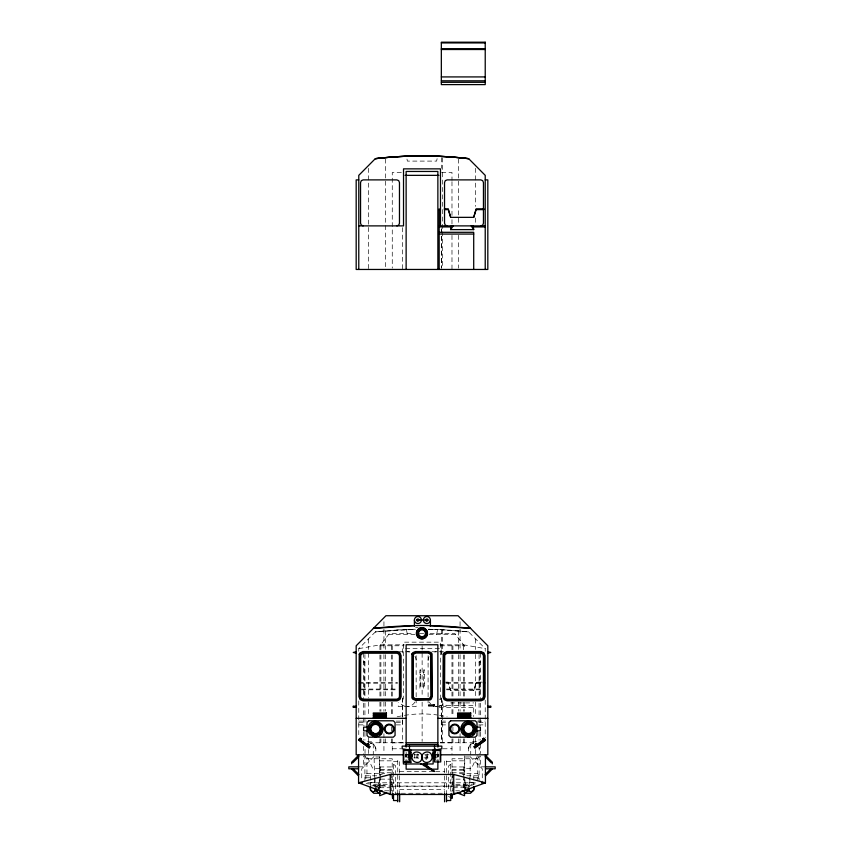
<?xml version="1.0" encoding="UTF-8"?>
<svg xmlns="http://www.w3.org/2000/svg" width="844" height="844" viewBox="0 0 844 844"><rect width="100%" height="100%" fill="white"/><g stroke="black" fill="none" stroke-linecap="round" stroke-linejoin="round"><path stroke-width="0.63" stroke-dasharray="4.22 3.17" d="M468.388 748.776L469.981 744.946L473.8 743.353A5.412 5.412 0 0 0 468.388 748.776L468.388 753.597M437.108 158.661L436.622 161.098L407.378 161.098L406.892 158.661M436.622 634.393L437.593 629.519L468.694 631.966L485.226 648.646L485.226 651.262M445.664 682.923L448.259 682.923L450.685 690.645L473.706 690.645L476.132 682.11L482.631 682.11M473.706 690.645L476.132 682.923L485.226 682.923M417.369 754.03L416.672 756.857L417.369 759.684M418.329 754.536L417.759 756.857L418.329 759.178M425.671 759.178L426.241 756.857L425.671 754.536M426.631 759.684L427.328 756.857L426.631 754.03M477.398 755.791L471.469 768.536L464.538 768.536M468.631 786.998L470.361 785.532L472.534 785.848M379.958 649.711L379.958 645.776L389.401 633.475L414.267 633.475M464.538 755.791L464.538 775.794L479.582 775.794L477.293 773.494L477.293 758.756L479.582 755.791M358.774 651.262L358.774 648.646L375.306 631.966L415.501 629.308M373.976 756.551L361.728 768.8L361.728 780.257M364.661 755.791L366.95 758.756L366.95 773.494L364.661 775.794L379.705 775.794L379.705 755.791M450.728 764.231L448.618 765.867L448.618 773.484M376.245 786.808L379.705 784.656L392.207 784.656M464.538 786.429L465.804 785.838L465.804 779.867M371.708 785.848L379.705 785.426M358.774 648.646L380.718 644.742M456.256 785.954L477.831 783.622M401.354 172.482L392.26 172.482L392.26 268.149M441.591 172.482L451.983 172.482L451.983 180.352M415.617 627.345L418.086 627.345M419.5 633.475L424.743 633.475M429.976 633.475L454.842 633.475L464.284 645.776L464.284 649.711M388.683 634.414L415.005 634.393M428.995 634.393L455.56 634.414M380.676 644.837L404.36 644.837M439.882 644.837L463.567 644.837M379.958 645.776L403.949 645.776M440.294 645.776L464.284 645.776M398.231 651.747L411.028 651.747M431.928 651.747L446.012 651.747M363.469 661.559L364.924 661.559M479.075 661.559L480.531 661.559M363.469 662.624L364.924 662.624M479.075 662.624L480.531 662.624M419.932 672.214L420.66 672.214M423.582 672.214L424.31 672.214M419.932 674.525L420.66 674.525M423.582 674.525L424.31 674.525M445.664 682.11L448.259 682.11L450.685 690.645M358.774 682.49L397.492 682.49M446.508 682.49L485.226 682.49M358.774 683.218L397.492 683.218M446.508 683.218L485.226 683.218M419.932 683.745L420.66 683.745M423.582 683.745L424.31 683.745M419.932 686.056L420.66 686.056M423.582 686.056L424.31 686.056M361.359 689.073L397.492 689.073M446.508 689.073L482.641 689.073M361.359 689.801L397.492 689.801M446.508 689.801L482.641 689.801M439.175 699.18L441.581 699.18M450.685 702.915L473.706 702.915M439.175 705.595L473.706 705.595L473.706 716.535M435.768 706.512L446.012 706.512L446.012 702.609M439.175 707.356L473.706 707.356M358.774 721.114L366.518 721.114M396.205 721.114L402.662 721.114M441.338 721.114L447.795 721.114M477.482 721.114L485.226 721.114M358.774 722.58L365.23 722.58M396.205 722.58L402.662 722.58M441.338 722.58L447.795 722.58M478.77 722.58L485.226 722.58M358.774 724.89L365.23 724.89M396.205 724.89L402.662 724.89L402.662 697.904M441.338 724.89L447.795 724.89M478.77 724.89L485.226 724.89M367.383 741.781L372.299 741.781L373.27 742.752L373.27 754.8M476.617 741.781L471.701 741.781L470.73 742.752L470.73 754.8M368.364 742.752L403.949 742.752M440.294 742.752L475.636 742.752M392.26 742.836L403.949 742.836M440.294 742.836L451.983 742.836M392.26 748.776L401.354 748.776M442.889 748.776L451.983 748.776M407.409 754.251L405.352 754.251L405.352 757.88L407.409 757.88M436.591 754.251L438.648 754.251L438.648 757.88L436.591 757.88M405.247 754.8L407.842 754.8M414.33 754.8L418.824 754.8M424.722 754.8L429.912 754.8M436.401 754.8L438.996 754.8M405.004 755.158L407.557 755.158M436.443 755.158L438.996 755.158M405.004 756.973L410.121 756.973M433.879 756.973L438.996 756.973M413.834 757.88L422.633 757.88M423.888 757.88L430.166 757.88M366.95 758.756L392.207 758.756L392.207 773.568M477.293 758.756L452.046 758.756L452.046 773.568M405.067 760.201L407.694 760.201M436.306 760.201L438.933 760.201M379.705 760.834L392.207 760.834M452.046 760.834L464.538 760.834M397.746 761.657L393.515 761.657L393.515 793.835M446.497 761.657L450.728 761.657L450.728 793.022M358.563 766.848L363.469 766.848L363.469 756.013M485.437 766.848L480.531 766.848L480.531 756.013M379.705 766.953L392.207 766.953M452.046 766.953L464.538 766.953M379.705 768.536L372.774 768.536L366.845 755.791M380.496 769.77L392.207 769.77M452.046 769.77L463.746 769.77M379.705 770.118L392.207 770.118M452.046 770.118L464.538 770.118M399.666 771.68L434.312 771.68M435.599 771.68L444.577 771.68M379.705 772.756L392.207 772.756M452.046 772.756L464.538 772.756M366.95 773.494L384.706 773.526M459.537 773.526L477.293 773.494M379.705 774.454L382.205 774.454M462.037 774.454L464.538 774.454M374.472 777.503L374.103 756.984L379.505 756.984L379.505 774.94M469.338 777.503L470.14 777.503L470.14 756.984L464.738 756.984L464.738 774.94M365.853 777.778L370.463 777.778M473.779 777.778L478.4 777.778M380.496 779.139L392.207 779.139M455.95 779.139L463.746 779.139M370.463 782.631L375.084 782.631M469.158 782.631L473.779 782.631M367.72 782.799L476.28 782.799M455.792 784.656L464.538 784.656L468.009 786.808M464.538 785.426L471.11 785.426M452.173 786.059L375.084 786.059L375.084 775.794M453.481 786.059L469.158 786.059L469.158 779.212M391.574 786.228L452.426 786.228M375.074 787.23L379.262 787.23L379.262 777.503M469.169 787.23L464.981 787.23L464.981 777.503M379.705 787.726L392.207 787.726M453.291 787.726L464.538 787.726M376.245 788.961L379.705 788.961M464.538 788.961L468.009 788.961M399.666 789.657L444.577 789.657M384.706 790.796L392.207 790.796M455.707 790.796L459.537 790.796M395.973 793.265L399.898 793.265M401.206 793.265L443.037 793.265M428.499 629.308L437.593 629.519M366.169 783.622L387.744 785.954M373.143 785.426L375.622 786.998M463.282 644.742L485.226 648.646M379.705 786.429L378.439 785.838L378.439 779.867M448.618 796.314L450.728 797.96M393.515 764.231L395.636 765.867L395.636 773.484M470.024 756.551L482.272 768.8L482.272 782.799M406.407 629.519L407.378 634.393M479.213 748.776L479.033 747.373A5.412 5.412 0 0 1 479.213 748.776L479.213 753.597M375.854 748.776L374.272 744.946L370.442 743.353A5.412 5.412 0 0 1 375.854 748.776L375.854 753.597M485.226 700.225L485.226 737.603M480.531 653.182L480.531 699.845M480.531 703.242L480.531 725.629M480.531 732.223L480.531 740.125M480.531 743.965L480.531 753.597M479.803 661.211L479.803 697.376M479.097 756.002L479.097 780.257M479.075 654.501L479.075 699.845M479.075 703.242L479.075 725.629M479.075 732.223L479.075 740.125M478.4 775.794L478.4 778.78M477.293 777.778L477.293 779.772M475.636 168.304L475.636 206.4M475.636 218.09L475.636 224.789M475.636 638.971L475.636 649.479M475.636 654.501L475.636 697.967M475.636 702.029L475.636 716.482M475.636 737.867L475.636 743.079M475.636 749.588L475.636 754.8M473.706 738.827L473.706 742.752M473.779 775.794L473.779 784.92M469.886 778.717L469.886 786.017M465.709 787.23L465.709 790.691M464.538 777.06L464.538 790.796M464.284 654.955L464.284 696.891M464.284 702.134L464.284 711.302M464.284 738.827L464.284 742.752M463.746 766.953L463.746 775.763M463.746 776.111L463.746 789.488M463.345 645.776L463.345 649.711M463.345 654.955L463.345 696.891M463.345 702.134L463.345 711.302M463.345 738.827L463.345 742.752M460.064 621.722L460.064 649.384M460.064 654.659L460.064 696.827M460.064 702.092L460.064 711.323M460.064 733.721L460.064 737.677M460.064 738.996L460.064 753.481M458.556 158.999L458.556 224.747M458.556 235.276L458.556 268.149M458.556 630.985L458.556 649.395M458.556 654.649L458.556 696.733M458.556 701.986L458.556 711.197M458.556 738.806L458.556 742.752M452.922 645.776L452.922 649.711M452.922 654.955L452.922 696.891M452.922 702.134L452.922 716.545M452.922 727.032L452.922 730.957M452.922 738.827L452.922 742.752M452.532 773.526L452.532 790.796M452.046 775.794L452.046 792.126M451.983 181.66L451.983 218.353M451.983 219.662L451.983 224.905M451.983 235.392L451.983 269.458M451.983 645.776L451.983 649.722M451.983 654.955L451.983 697.007M451.983 702.134L451.983 716.714M451.983 738.827L451.983 754.8M448.618 777.155L448.618 791.851M446.497 794.658L446.497 760.381L444.577 760.381L444.577 793.592M442.414 157.828L442.414 268.149M442.414 629.814L442.414 652.138M442.414 700.731L442.414 742.752M441.507 228.946L441.507 268.149M441.507 653.878L441.507 648.646L402.493 648.646L402.493 653.878M441.507 698.315L441.507 742.752M441.338 157.712L441.338 168.283M441.338 228.724L441.338 268.149M441.338 629.751L441.338 654.712M441.338 697.904L441.338 742.752M440.473 699.18L440.473 642.157L403.527 642.157L403.527 699.18M437.973 755.158L437.973 756.973M437.867 752.236L437.867 760.033M428.098 655.661L428.098 697.555M428.098 698.695L428.098 703.907M427.117 753.787L427.117 760.159M422.127 645.776L422.127 696.891M422.127 702.134L422.127 741.443M416.155 655.661L416.155 697.555M416.155 698.695L416.155 706.512L398.231 706.512L398.231 702.609M414.742 753.787L414.742 760.159M406.133 752.236L406.133 760.033M406.027 755.158L406.027 756.973M402.493 227.637L402.493 269.458M402.493 698.315L402.493 742.752M399.666 773.241L399.666 760.381L397.746 760.381L397.746 794.658M399.666 775.805L399.666 793.592M395.636 777.155L395.636 794.278M392.26 645.776L392.26 649.722M392.26 654.955L392.26 697.007M392.26 702.134L392.26 716.714M392.26 738.827L392.26 753.597M392.207 775.794L392.207 793.265M391.711 773.526L391.711 790.796M391.321 645.776L391.321 649.711M391.321 654.955L391.321 696.891M391.321 702.134L391.321 716.545M391.321 727.032L391.321 730.957M391.321 738.827L391.321 742.752M385.444 158.999L385.444 268.149M385.444 630.985L385.444 649.395M385.444 654.649L385.444 696.733M385.444 701.986L385.444 711.197M385.444 738.806L385.444 742.752M383.936 621.722L383.936 649.384M383.936 654.659L383.936 696.827M383.936 702.092L383.936 711.323M383.936 733.721L383.936 737.677M383.936 738.996L383.936 753.481M380.897 645.776L380.897 649.711M380.897 654.955L380.897 696.891M380.897 702.134L380.897 711.302M380.897 738.827L380.897 742.752M380.496 766.953L380.496 775.763M380.496 776.111L380.496 789.488M379.958 654.955L379.958 696.891M379.958 702.134L379.958 711.302M379.958 738.827L379.958 742.752M379.705 777.06L379.705 790.796M378.545 787.23L378.545 790.691M374.356 778.717L374.356 786.017M370.463 775.794L370.463 786.059M368.364 168.304L368.364 269.458M368.364 638.971L368.364 649.479M368.364 653.182L368.364 697.967M368.364 702.029L368.364 716.482M368.364 737.867L368.364 743.079M368.364 749.588L368.364 753.502M365.853 775.794L365.853 778.78M365.03 753.597L365.03 748.776A5.412 5.412 0 0 1 365.209 747.373M364.924 654.501L364.924 699.845M364.924 703.242L364.924 725.629M364.924 732.223L364.924 740.125M364.903 754.8L364.903 781.576M364.197 661.211L364.197 697.376M363.469 653.182L363.469 699.845M363.469 703.242L363.469 725.629M363.469 732.223L363.469 740.125M363.469 746.37L363.469 754.8M358.774 700.921L358.774 737.624M397.144 716.82A109.593 109.171 0 0 1 437.192 714.974M439.682 715.353A109.593 109.171 0 0 1 447.098 716.82M407.198 651.747A8.957 8.957 0 0 1 409.509 652.053M414.953 656.231A8.957 8.957 0 0 1 416.155 660.704M414.953 702.039A8.957 8.957 0 0 1 407.198 706.512M404.877 706.217A8.957 8.957 0 0 1 400.858 703.896M428.098 660.704A8.957 8.957 0 0 1 429.29 656.231M434.734 652.053A8.957 8.957 0 0 1 437.055 651.747M443.385 703.896A8.957 8.957 0 0 1 439.365 706.217M437.055 706.512A8.957 8.957 0 0 1 434.734 706.217M430.714 703.896A8.957 8.957 0 0 1 429.29 702.039M420.66 669.914L419.932 669.914L419.932 688.356L420.66 688.356L420.66 669.914M424.31 669.914L423.582 669.914L423.582 688.356L424.31 688.356L424.31 669.914M415.501 629.234A422.633 417.601 0 0 0 375.306 631.966A427.665 427.665 0 0 1 415.501 629.234M468.694 631.966A422.633 417.601 0 0 0 428.499 629.234A427.665 427.665 0 0 1 468.694 631.966"/><path stroke-width="1.27" d="M444.366 209.628L448.259 209.628L450.685 217.351L473.706 217.351L476.132 208.816L483.928 208.816M473.706 217.351L476.132 209.628L483.928 209.628M370.664 786.998C368.617 790.184 373.818 793.771 375.622 790.132M376.593 735.546L376.107 736.664L374.884 736.664L374.398 734.185L376.593 734.185L376.593 735.546L374.398 735.546M469.602 735.546L469.116 736.664L467.892 736.664L467.407 734.185L469.602 734.185L469.602 735.546L467.407 735.546M473.146 225.886L473.706 229.621L450.685 229.621L451.245 225.886M450.685 229.621L453.207 225.886M425.977 765.445L427.117 763.978M368.828 745.906L369.799 746.602L369.05 747.953L358.563 739.945L359.312 739.049L360.282 739.745L360.282 738.236L361.243 738.933L360.493 741.338L367.119 746.107L367.868 743.712L368.828 744.408L368.079 746.803M358.563 740.399L359.312 739.049M359.523 739.133L360.282 738.236M360.493 739.829L361.243 738.933M367.868 743.712L367.119 746.107M368.079 745.305L368.828 744.408M369.799 746.602L369.05 747.953M351.684 762.164L358.563 755.296M358.89 756.646L352.876 762.659L351.684 762.659L351.684 763.852M485.11 774.57L491.124 768.546M485.437 775.921L492.316 769.042M475.921 746.803L475.172 744.408L476.132 743.712L476.881 746.107L483.506 741.338L482.757 738.933L483.717 738.236L484.477 739.133M483.717 738.236L483.717 739.745L484.688 739.049L485.437 740.399L474.95 747.953L474.201 746.602L475.172 745.906M476.881 746.107L476.132 745.21L482.757 740.441M474.201 747.056L484.688 739.049M484.477 740.642L485.437 739.945M464.538 793.265L468.009 791.113L468.009 788.961M432.592 753.333L434.966 752.078M385.951 793.265L379.705 795.734L379.705 790.037M358.563 754.8L358.563 782.799L390.276 794.468L453.724 794.468L485.437 782.799L485.437 754.8M361.095 783.074L358.563 782.799L390.276 774.444L453.724 774.444L485.437 782.799L482.905 783.074M356.179 651.726L353.256 652.454L356.179 653.182M487.821 653.182L490.744 652.454L487.821 651.726M396.849 225.886L398.706 225.116L399.465 223.249L399.465 182.526L398.706 180.658L396.849 179.888L363.163 179.888L361.316 180.658L360.546 182.526L360.546 223.249L361.316 225.116L363.163 225.886M480.837 225.886L482.684 225.116L483.454 223.249L483.454 182.526L482.684 180.658L480.837 179.888L447.151 179.888L445.294 180.658L444.535 182.526L444.535 223.249L445.294 225.116L447.151 225.886M434.512 749.968L441.813 748.818L441.813 746.128L402.187 746.128L402.187 748.818L409.488 749.968L434.512 749.968L434.512 746.128M414.509 625.657L373.386 628.411A440.019 434.776 0 0 1 422 625.488A440.019 434.776 0 0 1 470.614 628.411L429.49 625.657M441.338 42.928L485.226 42.928M441.338 48.783L485.226 48.783M441.338 49.511L485.226 49.511M441.338 76.92L485.226 76.92M441.338 80.824L485.226 80.824M441.338 82.29L485.226 82.29M405.088 175.352L438.901 175.352M358.774 179.888L356.179 179.888L356.179 269.458L487.821 269.458L487.821 179.888L485.226 179.888M444.366 208.816L448.259 208.816L450.685 217.351M439.175 209.628L440.473 209.628M358.774 225.886L403.527 225.886L403.527 168.863L440.473 168.863L440.473 225.886M439.175 225.886L485.226 225.886M439.175 226.93L450.685 226.93M473.706 226.93L485.226 226.93M439.175 232.3L473.706 232.3L473.706 269.458M439.175 234.062L473.706 234.062M416.852 620.024L427.95 620.024M356.179 706.259L353.108 706.259L353.108 707.23L356.179 707.23M487.821 706.259L490.892 706.259L490.892 707.23L487.821 707.23M356.179 718.339L406.133 718.339M437.867 718.339L487.821 718.339M373.776 722.295L377.215 722.295M466.785 722.295L470.224 722.295M367.013 727.127L363.606 727.127L363.606 730.83L367.013 730.83M476.987 727.127L480.394 727.127L480.394 730.83L476.987 730.83M406.133 742.752L437.867 742.752M406.133 744.545L437.867 744.545M409.488 750.189L403.274 750.189L403.274 761.942L409.488 761.942L409.488 746.128M434.998 750.559L440.251 750.559L440.251 760.201M403.559 754.8L356.179 754.8L356.179 645.776L385.951 615.73L458.049 615.73L487.821 645.776L487.821 754.8L440.441 754.8M408.665 754.8L411.207 754.8M432.793 754.8L435.335 754.8M408.591 755.158L411.155 755.158M432.845 755.158L435.409 755.158M408.591 756.973L411.155 756.973M432.845 756.973L435.409 756.973M410.859 762.195L403.411 762.195L403.411 763.978L433.141 763.978L433.141 749.968M424.848 765.445L420.766 763.978M358.563 766.848L348.815 766.848L348.815 768.8L358.563 768.8M485.437 766.848L495.185 766.848L495.185 768.8L485.437 768.8M358.563 782.799L362.487 782.799M481.513 782.799L485.437 782.799M377.384 790.691L375.074 790.691L375.074 788.38M466.859 790.691L469.169 790.691L469.169 788.38M379.705 790.796L382.205 790.796M462.037 790.796L464.538 790.796M380.296 793.265L373.755 793.265L370.463 790.1L370.463 787.072M384.21 793.265L388.546 793.265M454.8 793.265L460.792 793.265M463.957 793.265L470.488 793.265L473.779 790.1L473.779 787.072M397.746 800.534L393.515 800.534L393.515 793.909M446.497 800.534L450.728 800.534L450.728 793.909M458.292 793.265L464.538 795.734L464.538 790.037M409.53 752.078L411.123 752.922M379.705 793.265L376.245 791.113L376.245 788.961M425.893 766.12L434.259 771.469L424.848 763.978M361.243 740.441L367.868 745.21M359.312 739.492L369.799 747.056M358.563 739.945L359.523 740.642M418.139 637.188L419.268 638.064A5.359 5.296 0 0 0 424.732 638.064L426.726 636.038A5.676 5.613 0 0 0 426.726 630.531L424.732 628.516A5.359 5.296 0 0 0 419.268 628.516L417.274 630.531A5.676 5.613 0 0 0 417.274 636.038L418.139 637.188A5.433 5.433 0 0 0 425.861 637.188A5.539 5.539 0 0 0 425.83 629.36A5.539 5.539 0 0 0 418.012 629.36A5.539 5.539 0 0 0 417.98 637.178M485.437 755.296L492.316 762.164M485.11 756.646L491.124 762.659L492.316 762.659L492.316 763.852M352.876 768.546L358.89 774.57M351.684 769.042L358.563 775.921M484.688 739.492L485.437 740.399M482.757 738.933L483.506 739.829M475.172 744.408L475.921 745.305M474.201 746.602L474.95 747.953M468.631 790.132C470.424 793.771 475.626 790.184 473.589 786.998M471.184 225.886L473.706 229.621M490.216 706.259L490.216 707.23M485.226 269.458L485.226 175.352L468.694 158.672C437.688 155.053 406.312 155.053 375.306 158.672L358.774 175.352L358.774 269.458M476.132 743.712L476.132 745.21M453.724 774.444L453.724 794.468M452.046 794.046L452.046 798.35L451.645 794.046M446.497 793.592L446.497 801.8M444.577 793.592L444.577 801.8M439.175 208.816L439.175 269.458M437.867 269.458L437.867 171.459L406.133 171.459L406.133 269.458M437.867 747.109L437.867 644.753L406.133 644.753L406.133 747.109M437.867 761.33L437.867 769.169L406.133 769.169L406.133 763.947M434.966 748.512L434.998 760.201M433.943 754.251L433.943 757.88M433.426 704.94L433.426 705.911M430.419 620.024L430.419 626.121M414.393 620.024L414.393 626.121M410.859 749.968L410.859 762.702M410.057 754.251L410.057 757.88M409.002 760.201L409.002 750.559L403.748 750.559L403.748 760.201M399.666 793.592L399.666 801.8M397.746 793.592L397.746 801.8M392.597 794.046L392.597 798.35L392.207 794.046M390.276 774.444L390.276 794.468M353.784 706.259L353.784 707.23M412.231 755.802C410.078 762.206 420.502 765.529 421.831 758.619C420.323 752.12 430.313 748.944 431.769 755.802C433.921 762.206 423.498 765.529 422.169 758.619C423.677 752.12 413.687 748.944 412.231 755.802M368.248 726.958C365.22 736.379 380.665 740.874 382.754 731.009C385.782 721.578 370.326 717.094 368.248 726.958M461.246 726.958C458.218 736.379 473.674 740.874 475.752 731.009C478.78 721.578 463.335 717.094 461.246 726.958M411.914 653.942L411.914 697.872L412.748 699.138L415.332 700.256L430.007 699.992L431.252 699.138L432.35 696.532L432.086 653.942L431.252 652.686L428.668 651.557L415.332 651.557L412.748 652.686L411.914 653.942M412.632 654.29L412.632 697.629L415.406 699.549L429.702 699.317L431.59 696.511L431.368 654.29L428.594 652.38L415.406 652.38L412.632 654.29M413.307 654.511L413.307 697.302L415.47 698.779L429.427 698.6L430.873 696.384L430.693 654.511L428.53 653.034L415.47 653.034L413.307 654.511M359.206 654.184L358.911 696.701L360.124 699.571L362.994 700.805L397.018 700.805L399.887 699.571L401.1 696.701L401.1 655.661L399.887 652.792L397.018 651.557L362.994 651.557L360.124 652.792L359.206 654.184M360.008 654.511L359.766 696.616L360.747 698.969L363.078 699.961L396.933 699.961L399.275 698.969L400.256 696.616L400.256 655.746L399.275 653.393L396.933 652.401L363.078 652.401L360.008 654.511M360.747 654.817L360.546 696.543L361.316 698.41L363.163 699.18L396.849 699.18L398.706 698.41L399.465 696.543L399.465 655.82L398.706 653.952L396.849 653.182L363.163 653.182L360.747 654.817M443.195 654.184L442.9 696.701L444.113 699.571L446.982 700.805L481.006 700.805L483.876 699.571L485.089 696.701L485.089 655.661L483.876 652.792L481.006 651.557L446.982 651.557L444.113 652.792L443.195 654.184M443.986 654.511L443.744 696.616L444.725 698.969L447.067 699.961L480.922 699.961L483.253 698.969L484.234 696.616L484.234 655.746L483.253 653.393L480.922 652.401L447.067 652.401L443.986 654.511M444.735 654.817L444.535 696.543L445.294 698.41L447.151 699.18L480.837 699.18L482.684 698.41L483.454 696.543L483.454 655.82L482.684 653.952L480.837 653.182L447.151 653.182L444.735 654.817M368.722 720.797L367.013 722.517L367.013 735.451L368.722 737.171L393.357 737.171L395.066 735.451L395.066 722.517L393.357 720.797L368.722 720.797M450.643 720.797L448.934 722.517L448.934 735.451L450.643 737.171L475.277 737.171L476.987 735.451L476.987 722.517L475.277 720.797L450.643 720.797M370.959 732.792L370.073 733.679L370.801 734.407L371.687 733.52L370.959 732.792M380.032 732.792L379.304 733.52L380.201 734.407L380.929 733.679L380.032 732.792M463.968 732.792L463.071 733.679L463.799 734.407L464.696 733.52L463.968 732.792M473.041 732.792L472.313 733.52L473.199 734.407L473.927 733.679L473.041 732.792M375.496 723.772L373.776 723.983L373.776 721.81L377.215 721.81L377.215 723.983L375.496 723.772M468.504 723.772L466.785 723.983L466.785 721.81L470.224 721.81L470.224 723.983L468.504 723.772M485.226 42.2L441.338 42.2L441.338 84.6L485.226 84.6L485.226 42.2M434.375 704.94L428.615 704.94L428.615 705.911L434.375 705.911L434.375 704.94M386.415 712.98L373.27 712.98L373.27 714.003L386.415 714.003L386.415 712.98M470.73 712.98L457.585 712.98L457.585 714.003L470.73 714.003L470.73 712.98M386.415 715.037L373.27 715.037L373.27 716.06L386.415 716.06L386.415 715.037M470.73 715.037L457.585 715.037L457.585 716.06L470.73 716.06L470.73 715.037M386.415 717.094L373.27 717.094L373.27 718.117L386.415 718.117L386.415 717.094M470.73 717.094L457.585 717.094L457.585 718.117L470.73 718.117L470.73 717.094M369.493 728.467L368.237 728.467L368.237 729.501L369.493 729.501L369.493 728.467M382.765 728.467L381.499 728.467L381.499 729.501L382.765 729.501L382.765 728.467M462.501 728.467L461.235 728.467L461.235 729.501L462.501 729.501L462.501 728.467M475.763 728.467L474.507 728.467L474.507 729.501L475.763 729.501L475.763 728.467M440.726 750.189L434.512 750.189L434.512 761.942L440.726 761.942L440.726 750.189M434.259 771.469L423.509 765.445L423.509 763.978L434.259 771.469M422 155.855A422.633 417.601 0 0 0 375.306 158.672A427.665 427.665 0 0 1 422 155.855A427.665 427.665 0 0 1 468.694 158.672A422.633 417.601 0 0 0 422 155.855M419.12 636.154A4.062 4.062 0 0 0 425.914 634.35A4.062 4.062 0 0 0 420.956 629.371A4.062 4.062 0 0 0 419.12 636.154M419.552 635.722A3.45 3.45 0 0 0 425.334 634.192A3.45 3.45 0 0 0 421.114 629.951A3.45 3.45 0 0 0 419.552 635.722M464.822 732.666A5.212 5.212 0 0 0 473.537 730.334A5.212 5.212 0 0 0 467.154 723.952A5.212 5.212 0 0 0 464.822 732.666M452.352 733.204A4.874 4.874 0 0 0 459.663 728.984A4.874 4.874 0 0 0 452.352 724.764A4.874 4.874 0 0 0 452.352 733.204M451.856 731.917A4.146 4.146 0 0 0 458.788 730.06A4.146 4.146 0 0 0 453.713 724.975A4.146 4.146 0 0 0 451.856 731.917M465.308 734.512A6.383 6.383 0 0 0 474.887 728.984A6.383 6.383 0 0 0 465.308 723.456A6.383 6.383 0 0 0 465.308 734.512M465.202 732.286A4.674 4.674 0 0 0 473.009 730.187A4.674 4.674 0 0 0 467.291 724.468A4.674 4.674 0 0 0 465.202 732.286M372.89 733.489A5.212 5.212 0 0 0 380.707 728.984A5.212 5.212 0 0 0 372.89 724.468A5.212 5.212 0 0 0 372.89 733.489M386.774 733.204A4.874 4.874 0 0 0 394.085 728.984A4.874 4.874 0 0 0 386.774 724.764A4.874 4.874 0 0 0 386.774 733.204M387.143 732.571A4.146 4.146 0 0 0 393.357 728.984A4.146 4.146 0 0 0 387.143 725.397A4.146 4.146 0 0 0 387.143 732.571M372.309 734.512A6.383 6.383 0 0 0 381.878 728.984A6.383 6.383 0 0 0 372.309 723.456A6.383 6.383 0 0 0 372.309 734.512M373.164 733.025A4.674 4.674 0 0 0 380.169 728.984A4.674 4.674 0 0 0 373.164 724.933A4.674 4.674 0 0 0 373.164 733.025M426.136 620.783A1.055 1.055 0 0 0 427.919 620.298A1.055 1.055 0 0 0 426.61 619A1.055 1.055 0 0 0 426.136 620.783M417.168 620.783A1.055 1.055 0 0 0 418.94 620.298A1.055 1.055 0 0 0 417.643 619A1.055 1.055 0 0 0 417.168 620.783M424.395 622.524A3.534 3.534 0 0 0 430.303 620.941A3.534 3.534 0 0 0 425.977 616.616A3.534 3.534 0 0 0 424.395 622.524M415.427 622.524A3.534 3.534 0 0 0 421.325 620.941A3.534 3.534 0 0 0 417.01 616.616A3.534 3.534 0 0 0 415.427 622.524"/></g></svg>
